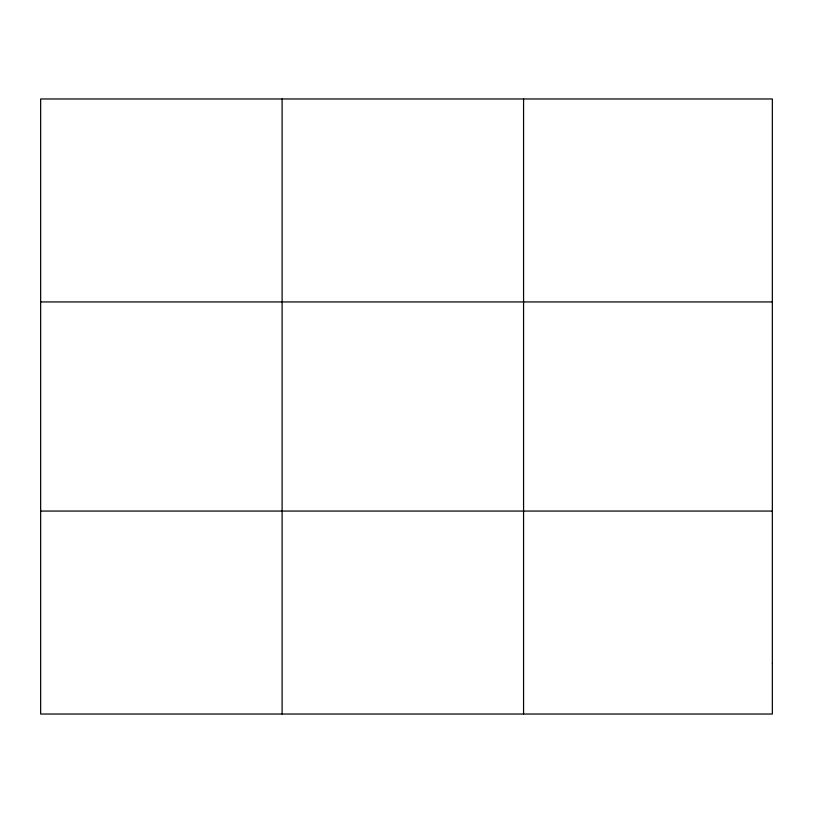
<?xml version="1.0" encoding="UTF-8"?>
<svg xmlns="http://www.w3.org/2000/svg" width="813" height="813" viewBox="0 0 813 813"><rect width="100%" height="100%" fill="white"/><g stroke="black" fill="none" stroke-linecap="round" stroke-linejoin="round"><path stroke-width="1.22" d="M282.111 98.973L282.111 714.027M523.572 98.973L523.572 714.027M40.65 301.938L772.35 301.938M40.65 511.062L772.35 511.062M772.35 663.286L772.35 714.027L40.65 714.027L40.65 98.973L772.35 98.973L772.35 663.286"/></g></svg>
